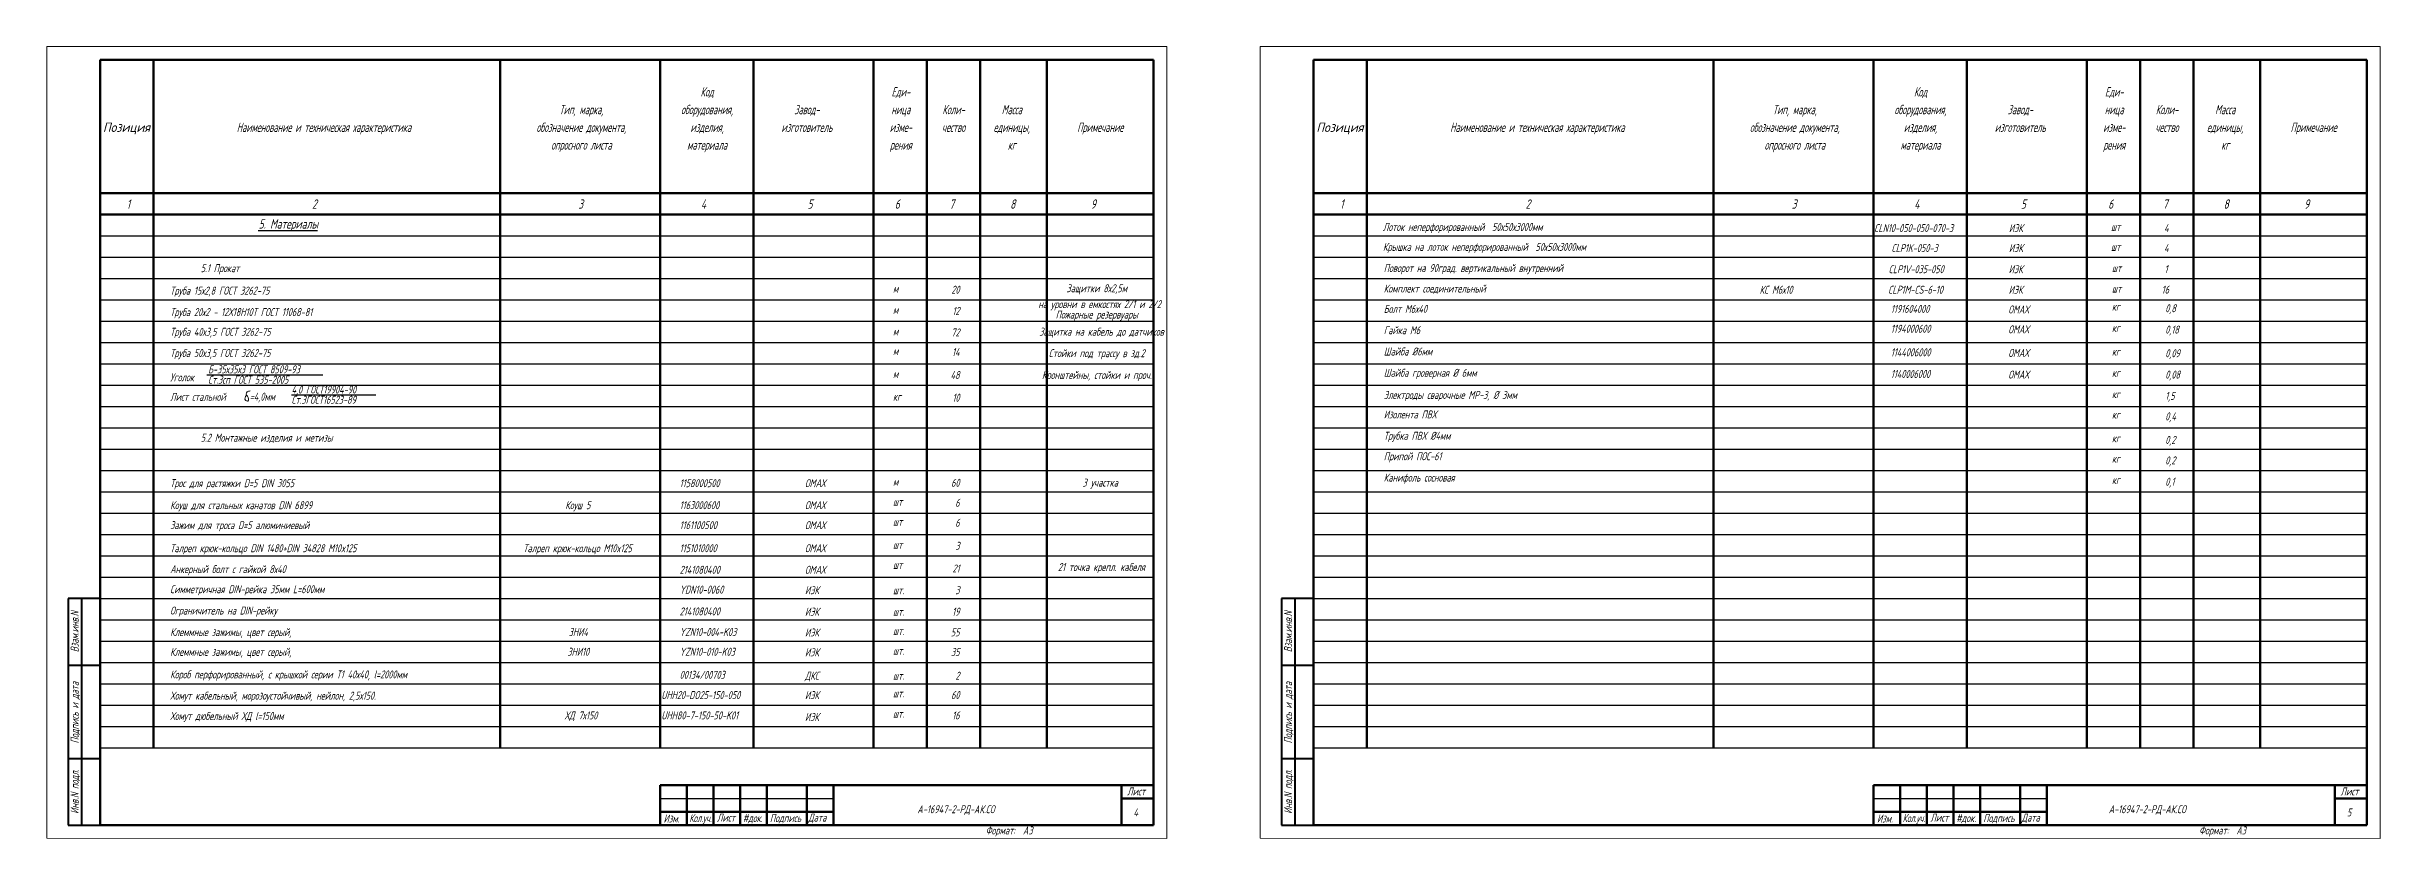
# Model space of a CAD drawing. Header units: millimetres. Extents: x 152217 to 562659, y 54507 to 219294.
# Drawn here: x 561785 to 562659, y 218699 to 218996 of the extents above; entities that cross this region are included whole.
import ezdxf
from ezdxf.enums import TextEntityAlignment as Align

# ---------------------------------------------------------------- set-up
doc = ezdxf.new("R2010")
doc.units = ezdxf.units.MM
doc.layers.get('0').update_dxf_attribs({"lineweight": 18})
doc.layers.get('Defpoints').update_dxf_attribs({"color": 139, "lineweight": 18})
for name, color, linetype, lineweight in [('Обводка', 6, 'Continuous', 25), ('Рамка толстая', 7, 'Continuous', 60), ('Текст_КИП', 2, 'Continuous', 25)]:
    doc.layers.add(name, color=color, linetype=linetype, lineweight=lineweight)
doc.styles.get("Standard").update_dxf_attribs({"font": 'simplex.shx', "width": 0.6, "oblique": 15})

msp = doc.modelspace()

# ---------------------------------------------------------------- linework, layer by layer
at = {"lineweight": 60}
for p, q in [((561804.5288, 218704.2184), (561804.5288, 218991.2184)), ((561804.5288, 218991.2184), (562199.5288, 218991.2184)), ((561824.5288, 218991.2184), (561824.5288, 218733.2184)), ((561954.5288, 218991.2184), (561954.5288, 218733.2184)), ((562014.5288, 218991.2184), (562014.5288, 218733.2184)), ((562049.5288, 218991.2184), (562049.5288, 218733.2184)), ((562094.5288, 218991.2184), (562094.5288, 218733.2184)), ((562114.5288, 218991.2184), (562114.5288, 218733.2184)), ((562134.5288, 218991.2184), (562134.5288, 218733.2184)), ((562159.5288, 218991.2184), (562159.5288, 218733.2184)), ((562199.5288, 218991.2184), (562199.5288, 218704.2184)), ((562259.4593, 218704.2184), (562259.4593, 218991.2184)), ((562259.4593, 218991.2184), (562654.4593, 218991.2184)), ((562279.4593, 218991.2184), (562279.4593, 218733.2184)), ((562409.4593, 218991.2184), (562409.4593, 218733.2184)), ((562469.4593, 218991.2184), (562469.4593, 218733.2184)), ((562504.4593, 218991.2184), (562504.4593, 218733.2184)), ((562549.4593, 218991.2184), (562549.4593, 218733.2184)), ((562569.4593, 218991.2184), (562569.4593, 218733.2184)), ((562589.4593, 218991.2184), (562589.4593, 218733.2184)), ((562614.4593, 218991.2184), (562614.4593, 218733.2184)), ((562654.4593, 218991.2184), (562654.4593, 218704.2184)), ((561804.5288, 218941.2184), (562199.5288, 218941.2184)), ((562259.4593, 218941.2184), (562654.4593, 218941.2184)), ((561804.5288, 218933.2184), (562199.5288, 218933.2184)), ((562259.4593, 218933.2184), (562654.4593, 218933.2184)), ((562199.5288, 218704.2184), (561804.5288, 218704.2184)), ((562654.4593, 218704.2184), (562259.4593, 218704.2184))]:
    msp.add_line(p, q, dxfattribs=at)
at = {"color": 7, "lineweight": 40}
for p, q in [((561792.5288, 218789.2184), (561792.5288, 218704.2184)), ((561804.5288, 218789.2184), (561792.5288, 218789.2184)), ((561797.5288, 218789.2184), (561797.5288, 218704.2184)), ((562247.4593, 218789.2184), (562247.4593, 218704.2184)), ((562259.4593, 218789.2184), (562247.4593, 218789.2184)), ((562252.4593, 218789.2184), (562252.4593, 218704.2184)), ((561792.5288, 218764.2184), (561804.5288, 218764.2184)), ((562247.4593, 218764.2184), (562259.4593, 218764.2184)), ((561792.5288, 218729.2184), (561804.5288, 218729.2184)), ((562247.4593, 218729.2184), (562259.4593, 218729.2184)), ((561792.5288, 218704.2184), (561804.5288, 218704.2184)), ((562247.4593, 218704.2184), (562259.4593, 218704.2184))]:
    msp.add_line(p, q, dxfattribs=at)
at = {"lineweight": 50}
for p, q in [((562199.5288, 218719.2184), (562014.5288, 218719.2184)), ((562014.5288, 218719.2184), (562014.5288, 218704.2184)), ((562024.5288, 218704.2184), (562024.5288, 218719.2184)), ((562034.5288, 218704.2184), (562034.5288, 218719.2184)), ((562044.5288, 218704.2184), (562044.5288, 218719.2184)), ((562054.5288, 218704.2184), (562054.5288, 218719.2184)), ((562069.5288, 218704.2184), (562069.5288, 218719.2184)), ((562079.5288, 218704.2184), (562079.5288, 218719.2184)), ((562187.5288, 218704.2184), (562187.5288, 218719.2184)), ((562654.4593, 218719.2184), (562469.4593, 218719.2184)), ((562469.4593, 218719.2184), (562469.4593, 218704.2184)), ((562479.4593, 218704.2184), (562479.4593, 218719.2184)), ((562489.4593, 218704.2184), (562489.4593, 218719.2184)), ((562499.4593, 218704.2184), (562499.4593, 218719.2184)), ((562509.4593, 218704.2184), (562509.4593, 218719.2184)), ((562524.4593, 218704.2184), (562524.4593, 218719.2184)), ((562534.4593, 218704.2184), (562534.4593, 218719.2184)), ((562642.4593, 218704.2184), (562642.4593, 218719.2184)), ((562014.5288, 218709.2184), (562079.5288, 218709.2184)), ((562187.5288, 218714.2184), (562199.5288, 218714.2184)), ((562469.4593, 218709.2184), (562534.4593, 218709.2184)), ((562642.4593, 218714.2184), (562654.4593, 218714.2184))]:
    msp.add_line(p, q, dxfattribs=at)
at = {"lineweight": -3}
for p, q in [((562014.5288, 218714.2184), (562079.5288, 218714.2184)), ((562469.4593, 218714.2184), (562534.4593, 218714.2184))]:
    msp.add_line(p, q, dxfattribs=at)
at = {"color": 2}
msp.add_spline([(561859.4352, 218865.5226), (561859.0238, 218863.6191), (561860.0071, 218863.2823), (561859.789, 218865.0948), (561859.3026, 218865.8587), (561859.7195, 218866.6921), (561860.8314, 218867.0394)], degree=3, dxfattribs=at)
at = {"layer": 'Defpoints'}
for p, q in [((561784.5288, 218996.2184), (562204.5288, 218996.2184)), ((561784.5288, 218996.2184), (561784.5288, 218699.2463)), ((562204.5288, 218996.2184), (562204.5288, 218699.2184)), ((562239.4593, 218996.2184), (562659.4593, 218996.2184)), ((562239.4593, 218996.2184), (562239.4593, 218699.2463)), ((562659.4593, 218996.2184), (562659.4593, 218699.2184)), ((561784.5288, 218699.2463), (562204.5288, 218699.2184)), ((562239.4593, 218699.2463), (562659.4593, 218699.2184))]:
    msp.add_line(p, q, dxfattribs=at)
at = {"layer": 'Обводка', "color": 155}
for p, q in [((561804.5288, 218925.2184), (562199.5288, 218925.2184)), ((562259.4593, 218925.2184), (562654.4593, 218925.2184)), ((561804.5288, 218917.2184), (562199.5288, 218917.2184)), ((562259.4593, 218917.2184), (562654.4593, 218917.2184)), ((561804.5288, 218909.2184), (562199.5288, 218909.2184)), ((562259.4593, 218909.2184), (562654.4593, 218909.2184)), ((561804.5288, 218901.2184), (562199.5288, 218901.2184)), ((562259.4593, 218901.2184), (562654.4593, 218901.2184)), ((561804.5288, 218893.2184), (562199.5288, 218893.2184)), ((562259.4593, 218893.2184), (562654.4593, 218893.2184)), ((561804.5288, 218885.2184), (562199.5288, 218885.2184)), ((562259.4593, 218885.2184), (562654.4593, 218885.2184)), ((561804.5288, 218877.2184), (562199.5288, 218877.2184)), ((562259.4593, 218877.2184), (562654.4593, 218877.2184)), ((561804.5288, 218869.2184), (562199.5288, 218869.2184)), ((562259.4593, 218869.2184), (562654.4593, 218869.2184)), ((561804.5288, 218861.2184), (562199.5288, 218861.2184)), ((562259.4593, 218861.2184), (562654.4593, 218861.2184)), ((561804.5288, 218853.2184), (562199.5288, 218853.2184)), ((562259.4593, 218853.2184), (562654.4593, 218853.2184)), ((561804.5288, 218845.2184), (562199.5288, 218845.2184)), ((562259.4593, 218845.2184), (562654.4593, 218845.2184)), ((561804.5288, 218837.2184), (562199.5288, 218837.2184)), ((561804.5288, 218829.2184), (562199.5288, 218829.2184)), ((562259.4593, 218837.2184), (562654.4593, 218837.2184)), ((562259.4593, 218829.2184), (562654.4593, 218829.2184)), ((561804.5288, 218821.2184), (562199.5288, 218821.2184)), ((562259.4593, 218821.2184), (562654.4593, 218821.2184)), ((561804.5288, 218813.2184), (562199.5288, 218813.2184)), ((562259.4593, 218813.2184), (562654.4593, 218813.2184)), ((561804.5288, 218805.2184), (562199.5288, 218805.2184)), ((562259.4593, 218805.2184), (562654.4593, 218805.2184)), ((561804.5288, 218797.2184), (562199.5288, 218797.2184)), ((562259.4593, 218797.2184), (562654.4593, 218797.2184)), ((561804.5288, 218789.2184), (562199.5288, 218789.2184)), ((562259.4593, 218789.2184), (562654.4593, 218789.2184)), ((561804.5288, 218781.2184), (562199.5288, 218781.2184)), ((562259.4593, 218781.2184), (562654.4593, 218781.2184)), ((561804.5288, 218773.2184), (562199.5288, 218773.2184)), ((562259.4593, 218773.2184), (562654.4593, 218773.2184)), ((561804.5288, 218765.2184), (562199.5288, 218765.2184)), ((562259.4593, 218765.2184), (562654.4593, 218765.2184)), ((561804.5288, 218757.2184), (562199.5288, 218757.2184)), ((562259.4593, 218757.2184), (562654.4593, 218757.2184)), ((561804.5288, 218749.2184), (562199.5288, 218749.2184)), ((562259.4593, 218749.2184), (562654.4593, 218749.2184)), ((561804.5288, 218741.2184), (562199.5288, 218741.2184)), ((561804.5288, 218733.2184), (562199.5288, 218733.2184)), ((561804.5288, 218733.2184), (562199.5288, 218733.2184)), ((562259.4593, 218741.2184), (562654.4593, 218741.2184)), ((562259.4593, 218733.2184), (562654.4593, 218733.2184)), ((562259.4593, 218733.2184), (562654.4593, 218733.2184))]:
    msp.add_line(p, q, dxfattribs=at)
at = {"layer": 'Рамка толстая', "color": 7}
for p, q in [((561804.5288, 218759.2184), (561804.5288, 218704.2184)), ((561804.5288, 218759.2184), (561804.5288, 218704.2184)), ((562259.4593, 218759.2184), (562259.4593, 218704.2184)), ((562259.4593, 218759.2184), (562259.4593, 218704.2184))]:
    msp.add_line(p, q, dxfattribs=at)
at = {"layer": 'Текст_КИП'}
for p, q in [((561844.6246, 218873.0898), (561888.0928, 218873.0898)), ((561876.3358, 218865.571), (561907.8851, 218865.571))]:
    msp.add_line(p, q, dxfattribs=at)

# ---------------------------------------------------------------- texts
at = {"color": 2, "oblique": 15}
for s, width, p in [('ОМАХ', 0.7, (562519.9884, 218896.127)), ('ОМАХ', 0.7, (562519.9884, 218888.6617)), ('ОМАХ', 0.7, (562519.9884, 218879.8071)), ('ОМАХ', 0.7, (562519.9884, 218871.7021)), ('Лист стальной ', 0.7, (561830.8197, 218863.3453)), ('=4,0мм', 0.7, (561860.6562, 218863.4234)), ('Трос для растяжки D=5 DIN 3055', 0.7, (561830.8197, 218830.9555)), ('1158000500', 0.65, (562021.8197, 218830.9555)), ('ОМАХ', 0.7, (562068.8197, 218830.9555)), ('Коуш для стальных канатов DIN 6899', 0.7, (561830.8197, 218822.7042)), ('1163000600', 0.65, (562021.8197, 218822.7042)), ('ОМАХ', 0.7, (562068.8197, 218822.7042)), ('Зажим для троса D=5 алюминиевый   ', 0.7, (561830.8197, 218815.2067)), ('1161100500', 0.65, (562021.8197, 218815.2067)), ('ОМАХ', 0.7, (562068.8197, 218815.2067)), ('Талреп крюк-кольцо DIN 1480+DIN 34828 M10x125', 0.7, (561830.8197, 218806.559)), ('1151010000', 0.65, (562021.8197, 218806.559)), ('ОМАХ', 0.7, (562068.8197, 218806.559)), ('Анкерный болт с гайкой 8х40', 0.7, (561830.8197, 218798.7045)), ('2141080400', 0.65, (562021.8197, 218798.4632)), ('YDN10-0060', 0.65, (562021.8197, 218791.0248)), ('ОМАХ', 0.7, (562068.8197, 218798.4632)), ('2141080400', 0.65, (562021.8197, 218782.8588))]:
    msp.add_text(s, height=3, dxfattribs=dict(at, width=width)).set_placement(p)
at = {"color": 2, "oblique": 15, "width": 0.7}
for s, p in [('Коуш 5', (561983.6479, 218822.7042)), ('Талреп крюк-кольцо M10x125', (561983.5571, 218806.559))]:
    msp.add_text(s, height=3, dxfattribs=at).set_placement(p, align=Align.CENTER)
at = {"color": 2, "oblique": 15, "width": 0.6}
for s, p in [('Взам.инв.N', (561796.5288, 218776.7184)), ('Взам.инв.N', (562251.4593, 218776.7184)), ('Подпись и дата', (561796.5288, 218746.3625)), ('Подпись и дата', (562251.4593, 218746.3625)), ('Инв.N подл.', (561796.5288, 218716.7184)), ('Инв.N подл.', (562251.4593, 218716.7184))]:
    msp.add_text(s, height=3, rotation=90, dxfattribs=at).set_placement(p, align=Align.CENTER)
at = {"layer": 'Defpoints', "color": 149, "oblique": 15, "width": 0.6}
for s, p in [('на уровни в емкостях 2/1 и 2/2', (562179.2788, 218898.1243)), ('Защитки 8х2,5м', (562178.2224, 218904.0822)), ('Защитка на кабель до датчиков', (562180.0251, 218887.7942)), ('Пожарные резервуары', (562178.2224, 218894.2117)), ('Стойки под трассу в зд.2', (562178.2224, 218879.7246)), ('Кронштейны, стойки и проч.', (562178.2224, 218871.5453)), ('3 участка', (562179.5369, 218831.17)), ('21 точка крепл. кабеля ', (562180.7076, 218799.5082))]:
    msp.add_text(s, height=3, dxfattribs=at).set_placement(p, align=Align.CENTER)
at = {"layer": 'Текст_КИП', "oblique": 15}
for s, height, width, p in [('Код', 3.5, 0.6, (562032.1291, 218977.5184)), ('Еди-', 3.5, 0.6, (562104.7469, 218977.5184)), ('Код', 3.5, 0.6, (562487.0597, 218977.5184)), ('Еди-', 3.5, 0.6, (562559.6774, 218977.5184)), ('Тип, марка,', 3.5, 0.6, (561985.0001, 218970.8684)), ('оборудования,', 3.5, 0.6, (562032.1291, 218970.8684)), ('Завод-', 3.5, 0.6, (562069.5288, 218970.8684)), ('ница', 3.5, 0.6, (562104.7469, 218970.8684)), ('Коли-', 3.5, 0.6, (562124.5288, 218970.8684)), ('Масса', 3.5, 0.6, (562146.3642, 218970.8684)), ('Тип, марка,', 3.5, 0.6, (562439.9307, 218970.8684)), ('оборудования,', 3.5, 0.6, (562487.0597, 218970.8684)), ('Завод-', 3.5, 0.6, (562524.4593, 218970.8684)), ('ница', 3.5, 0.6, (562559.6774, 218970.8684)), ('Коли-', 3.5, 0.6, (562579.4593, 218970.8684)), ('Масса', 3.5, 0.6, (562601.2947, 218970.8684)), ('Наименование и техническая характеристика', 3.5, 0.6, (561888.4752, 218964.2184)), ('обозначение документа,', 3.5, 0.6, (561985.0001, 218964.2184)), ('изделия,', 3.5, 0.6, (562032.1291, 218964.2184)), ('изготовитель', 3.5, 0.6, (562069.5288, 218964.2184)), ('изме-', 3.5, 0.6, (562104.7469, 218964.2184)), ('чество', 3.5, 0.6, (562124.5288, 218964.2184)), ('единицы,', 3.5, 0.6, (562146.3642, 218964.2184)), ('Примечание', 3.5, 0.6, (562179.5288, 218964.2184)), ('Наименование и техническая характеристика', 3.5, 0.6, (562343.4058, 218964.2184)), ('обозначение документа,', 3.5, 0.6, (562439.9307, 218964.2184)), ('изделия,', 3.5, 0.6, (562487.0597, 218964.2184)), ('изготовитель', 3.5, 0.6, (562524.4593, 218964.2184)), ('изме-', 3.5, 0.6, (562559.6774, 218964.2184)), ('чество', 3.5, 0.6, (562579.4593, 218964.2184)), ('единицы,', 3.5, 0.6, (562601.2947, 218964.2184)), ('Примечание', 3.5, 0.6, (562634.4593, 218964.2184)), ('опросного листа', 3.5, 0.6, (561985.0001, 218957.5684)), ('материала', 3.5, 0.6, (562032.1291, 218957.5684)), ('рения', 3.5, 0.6, (562104.7469, 218957.5684)), ('кг', 3.5, 0.6, (562146.3642, 218957.5684)), ('опросного листа', 3.5, 0.6, (562439.9307, 218957.5684)), ('материала', 3.5, 0.6, (562487.0597, 218957.5684)), ('рения', 3.5, 0.6, (562559.6774, 218957.5684)), ('кг', 3.5, 0.6, (562601.2947, 218957.5684)), ('ИЭК', 3, 0.7, (562522.7579, 218911.2252)), ('ИЭК', 3, 0.7, (562522.7456, 218903.5271)), ('ЗНИ4', 3, 0.7, (561983.8164, 218775.1328)), ('ЗНИ10', 3, 0.7, (561983.8164, 218767.7143)), ('ХД 7х150', 3, 0.7, (561984.8484, 218743.834))]:
    msp.add_text(s, height=height, dxfattribs=dict(at, width=width)).set_placement(p, align=Align.CENTER)
at = {"layer": 'Текст_КИП', "oblique": 15, "width": 0.822902}
for p, p2 in [((561805.6163, 218964.2184), (561823.3087, 218964.2184)), ((562260.5469, 218964.2184), (562278.2393, 218964.2184))]:
    msp.add_text('Позиция', height=3.5, dxfattribs=at).set_placement(p, p2, align=Align.FIT)
at = {"layer": 'Текст_КИП', "oblique": 15}
for s, height, width, p in [('1', 3.5, 0.7, (561814.5088, 218935.4229)), ('2', 3.5, 0.7, (561884.0685, 218935.4229)), ('3', 3.5, 0.7, (561983.8442, 218935.4229)), ('4', 3.5, 0.7, (562029.7976, 218935.4229)), ('5', 3.5, 0.7, (562069.7709, 218935.4229)), ('6', 3.5, 0.7, (562102.5048, 218935.4229)), ('7', 3.5, 0.7, (562122.9636, 218935.4229)), ('8', 3.5, 0.7, (562145.7571, 218935.4229)), ('9', 3.5, 0.7, (562175.9731, 218935.4229)), ('1', 3.5, 0.7, (562269.4393, 218935.4229)), ('2', 3.5, 0.7, (562338.999, 218935.4229)), ('3', 3.5, 0.7, (562438.7747, 218935.4229)), ('4', 3.5, 0.7, (562484.7282, 218935.4229)), ('5', 3.5, 0.7, (562524.7014, 218935.4229)), ('6', 3.5, 0.7, (562557.4354, 218935.4229)), ('7', 3.5, 0.7, (562577.8941, 218935.4229)), ('8', 3.5, 0.7, (562600.6876, 218935.4229)), ('9', 3.5, 0.7, (562630.9036, 218935.4229)), ('%%U5. Материалы', 3.5, 0.7, (561864.0266, 218927.9586)), ('Лоток неперфорированный  50х50х3000мм', 3, 0.7, (562285.5155, 218927.0811)), ('CLN10-050-050-070-3', 3, 0.6, (562469.6589, 218926.6364)), ('ИЭК', 3, 0.7, (562520.1918, 218926.6364)), ('шт', 3, 0.7, (562558.4682, 218927.0727)), ('Крышка на лоток неперфорированный  50х50х3000мм', 3, 0.7, (562285.5155, 218919.6066)), ('CLP1K-050-3', 3, 0.7, (562476.1412, 218919.1619)), ('ИЭК', 3, 0.7, (562520.1918, 218919.1619)), ('шт', 3, 0.7, (562558.4682, 218919.5982)), ('Поворот на 90град. вертикальный внутренний', 3, 0.7, (562285.8197, 218911.6698)), ('CLP1V-035-050', 3, 0.7, (562475.0798, 218911.2252)), ('шт', 3, 0.7, (562558.8197, 218911.6614)), ('1', 3, 0.7, (562578.5488, 218911.278)), ('Труба 15х2,8 ГОСТ 3262-75', 3, 0.7, (561830.8197, 218903.1907)), ('м', 3, 0.7, (562101.8197, 218903.9295)), ('Комплект соединительный', 3, 0.7, (562285.8197, 218903.9718)), ('Болт М6х40', 3, 0.7, (562285.8197, 218896.3552)), ('КС М6х10', 3, 0.7, (562426.7365, 218903.5271)), ('CLP1M-CS-6-10', 3, 0.7, (562474.8922, 218903.5271)), ('1191604000', 3, 0.7, (562475.9255, 218896.3552)), ('шт', 3, 0.7, (562558.8197, 218903.9633)), ('кг', 3, 0.7, (562558.8197, 218897.2181)), ('16', 3, 0.7, (562577.4758, 218903.58)), ('0,8', 3, 0.7, (562578.8197, 218896.5751)), ('Труба 20х2 - 12Х18Н10Т ГОСТ 11068-81  ', 3, 0.7, (561830.8197, 218895.1409)), ('Труба 40х3,5 ГОСТ 3262-75', 3, 0.7, (561830.8197, 218887.7338)), ('м', 3, 0.7, (562101.8197, 218895.9743)), ('Гайка М6', 3, 0.7, (562285.8197, 218888.3552)), ('1194000600', 3, 0.7, (562475.9255, 218888.89)), ('кг', 3, 0.7, (562558.8197, 218889.2181)), ('0,18', 3, 0.7, (562578.8197, 218888.5751)), ('Труба 50х3,5 ГОСТ 3262-75', 3, 0.7, (561830.8197, 218879.7902)), ('м', 3, 0.7, (562101.8197, 218887.893)), ('м', 3, 0.7, (562101.8197, 218880.5289)), ('Шайба %%C6мм', 3, 0.7, (562285.8197, 218880.3552)), ('1144006000', 3, 0.7, (562475.9255, 218880.0354)), ('кг', 3, 0.7, (562558.8197, 218880.3317)), ('0,09', 3, 0.7, (562578.8197, 218879.6888)), ('Уголок', 3, 0.7, (561830.8197, 218870.6775)), ('Б-35х35х3 ГОСТ 8509-93', 3, 0.7, (561845.0412, 218873.6691)), ('Ст.3сп ГОСТ 535-2005', 3, 0.7, (561845.0412, 218869.7666)), ('м', 3, 0.7, (562101.8197, 218871.9212)), ('Шайба гроверная %%C 6мм', 3, 0.7, (562285.8197, 218872.3552)), ('1140006000', 3, 0.7, (562475.9255, 218871.9304)), ('кг', 3, 0.7, (562558.8197, 218872.3317)), ('0,08', 3, 0.7, (562578.8197, 218871.6888)), ('Ст.3ГОСТ16523-89', 3, 0.7, (561876.3358, 218862.2467)), ('4,0 ГОСТ19904-90', 3, 0.7, (561876.3358, 218866.0883)), ('кг', 3, 0.7, (562101.8197, 218863.4026)), ('Электроды сварочные МР-3, %%C 3мм', 3, 0.7, (562285.8197, 218864.059)), ('кг', 3, 0.7, (562558.8197, 218864.356)), ('1,5', 3, 0.7, (562578.8197, 218863.713)), ('Изолента ПВХ', 3, 0.7, (562285.8197, 218856.7349)), ('кг', 3, 0.7, (562558.8197, 218856.6611)), ('0,4', 3, 0.7, (562578.8197, 218856.0181)), ('Трубка ПВХ %%C4мм', 3, 0.7, (562285.8197, 218848.7349)), ('кг', 3, 0.7, (562558.8197, 218847.83)), ('0,2', 3, 0.7, (562578.8197, 218847.187)), ('Припой ПОС-61', 3, 0.7, (562285.8197, 218841.0539)), ('кг', 3, 0.7, (562558.8197, 218840.1489)), ('0,2', 3, 0.7, (562578.8197, 218839.506)), ('м', 3, 0.7, (562101.8197, 218831.4827)), ('Канифоль сосновая', 3, 0.7, (562285.8197, 218833.0539)), ('кг', 3, 0.7, (562558.8197, 218832.1489)), ('0,1', 3, 0.7, (562578.8197, 218831.506)), ('шт', 3, 0.7, (562101.8197, 218823.9803)), ('шт', 3, 0.7, (562101.8197, 218816.4828)), ('шт', 3, 0.7, (562101.8197, 218807.8351)), ('Симметричная DIN-рейка 35мм L=600мм', 3, 0.7, (561830.8197, 218791.1789)), ('шт', 3, 0.7, (562101.8197, 218800.3091)), ('Ограничитель на DIN-рейку', 3, 0.7, (561830.8197, 218783.1789)), ('ИЭК', 3, 0.7, (562068.8197, 218790.8068)), ('ИЭК', 3, 0.7, (562068.8197, 218782.7443)), ('шт.', 3, 0.7, (562101.8197, 218790.8068)), ('Клеммные зажимы, цвет серый, ', 3, 0.7, (561830.8197, 218775.0982)), ('YZN10-004-K03', 3, 0.65, (562021.8197, 218775.1328)), ('ИЭК', 3, 0.7, (562068.8197, 218774.939)), ('шт.', 3, 0.7, (562101.8197, 218782.7443)), ('шт.', 3, 0.7, (562101.8197, 218775.5026)), ('Клеммные зажимы, цвет серый, ', 3, 0.7, (561830.8197, 218767.6797)), ('YZN10-010-K03', 3, 0.65, (562021.8197, 218767.7143)), ('ИЭК', 3, 0.7, (562068.8197, 218767.5205)), ('шт.', 3, 0.7, (562101.8197, 218768.0842)), ('Короб перфорированный, с крышкой серии Т1 40х40, l=2000мм', 3, 0.7, (561830.8197, 218759.212)), ('00134/00703', 3, 0.65, (562021.8197, 218759.061)), ('ДКС', 3, 0.7, (562068.8197, 218758.7292)), ('шт.', 3, 0.7, (562101.8197, 218758.7292)), ('Хомут кабельный, морозоустойчивый, нейлон, 2,5х150. ', 3, 0.7, (561830.8197, 218751.2498)), ('UHH20-DO25-150-050 ', 3, 0.6, (562014.9631, 218751.4594)), ('ИЭК', 3, 0.7, (562068.8197, 218751.4433)), ('шт.', 3, 0.7, (562101.8197, 218752.1126)), ('Хомут дюбельный ХД l=150мм', 3, 0.7, (561830.8197, 218743.6244)), ('UHH80-7-150-50-K01', 3, 0.6, (562014.9631, 218743.834)), ('ИЭК', 3, 0.7, (562068.8197, 218743.2535)), ('шт.', 3, 0.7, (562101.8197, 218744.4872))]:
    msp.add_text(s, height=height, dxfattribs=dict(at, width=width)).set_placement(p)
at = {"layer": 'Текст_КИП', "oblique": 15, "width": 0.7}
for s, p in [('4', (562580.0793, 218926.6893)), ('4', (562580.0793, 218919.2148)), ('20', (562126.7617, 218903.533)), ('72', (562126.7617, 218887.4965)), ('12', (562126.7617, 218895.5778)), ('14', (562126.7617, 218880.1325)), ('48', (562126.7617, 218871.5248)), ('10', (562126.7617, 218863.0193)), ('60', (562126.7617, 218831.0994)), ('6', (562126.7617, 218823.597)), ('6', (562126.7617, 218816.0994)), ('3', (562126.7617, 218807.4517)), ('21', (562126.7617, 218798.9548)), ('19', (562126.7617, 218782.7443)), ('3', (562126.7617, 218790.8068)), ('55', (562126.7617, 218775.0314)), ('35', (562126.7617, 218767.613)), ('2', (562126.7617, 218758.7292)), ('60', (562126.7617, 218751.4697)), ('16', (562126.7617, 218743.8443))]:
    msp.add_text(s, height=3, dxfattribs=at).set_placement(p, align=Align.RIGHT)
at = {"layer": 'Текст_КИП', "lineweight": -3, "oblique": 15}
for s, width, p in [('5.1 Прокат ', 0.7, (561842.2863, 218911.6168)), ('5.2 Монтажные изделия и метизы', 0.7, (561842.2863, 218848.0119)), ('Лист', 0.6, (562189.6102, 218715.3343)), ('Лист', 0.6, (562644.5408, 218715.3343)), ('Изм.', 0.6, (562015.8073, 218705.1482)), ('Лист', 0.6, (562035.8265, 218705.512)), ('#док.', 0.6, (562045.4721, 218705.3301)), ('Подпись', 0.6, (562055.6637, 218705.3301)), ('Дата', 0.6, (562070.0411, 218705.512)), ('4', 0.6, (562191.9697, 218707.45)), ('Изм.', 0.6, (562470.7378, 218705.1482)), ('Лист', 0.6, (562490.757, 218705.512)), ('#док.', 0.6, (562500.4026, 218705.3301)), ('Подпись', 0.6, (562510.5942, 218705.3301)), ('Дата', 0.6, (562524.9716, 218705.512)), ('5', 0.6, (562646.9002, 218707.45)), ('Формат:  А3', 0.6, (562136.5718, 218700.6906)), ('Формат:  А3', 0.6, (562591.5023, 218700.6906))]:
    msp.add_text(s, height=3, dxfattribs=dict(at, width=width)).set_placement(p)
at = {"layer": 'Текст_КИП', "lineweight": -3, "oblique": 15, "width": 0.580214}
for p, p2 in [((562025.4529, 218705.3301), (562033.8246, 218705.3301)), ((562480.3835, 218705.3301), (562488.7551, 218705.3301))]:
    msp.add_text('Кол.уч.', height=3, dxfattribs=at).set_placement(p, p2, align=Align.FIT)
at = {"layer": 'Текст_КИП', "ltscale": 0.02, "oblique": 15, "width": 0.6}
for p in [(562110.9709, 218708.6485), (562557.6102, 218708.6485)]:
    msp.add_text('А-16947-2-РД-АК.СО', height=3, dxfattribs=at).set_placement(p)

doc.saveas('drawing.dxf')
